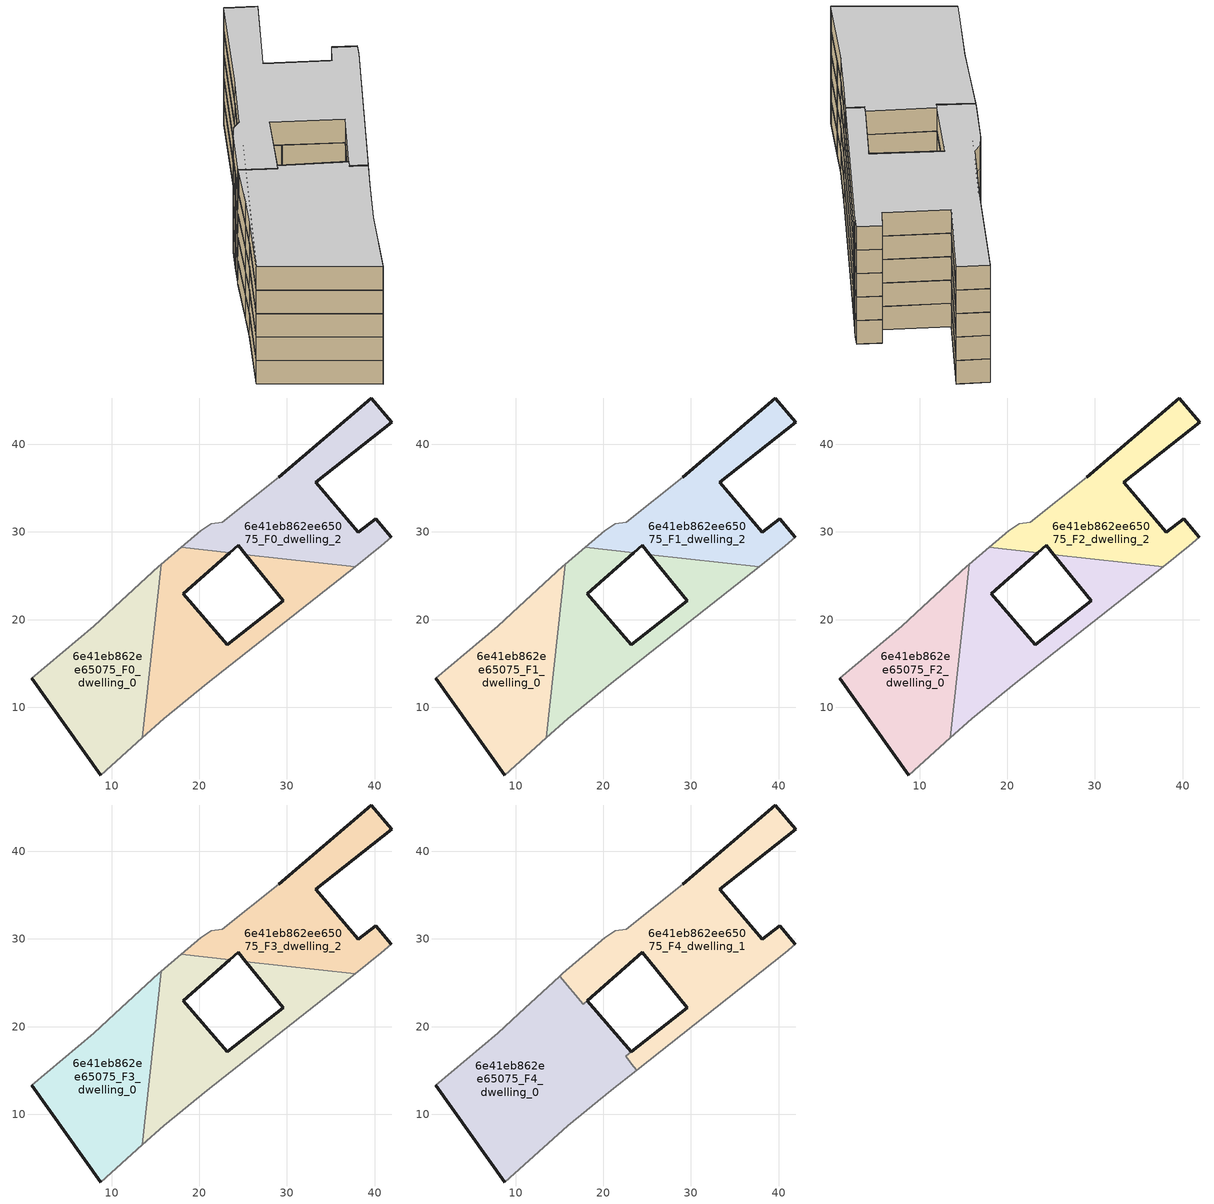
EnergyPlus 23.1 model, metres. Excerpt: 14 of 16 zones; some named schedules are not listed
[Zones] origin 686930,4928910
6e41eb862ee65075_F0_dwelling_0
 floor ground (EU_floor_Construction): 13.47,6.51 15.65,26.3 15.4,26.09 10.35,21.46 7.96,19.25 0.88,13.31 8.76,2.28 z0
 wall outside (EU_wall_Construction): 8.76,2.28 0.88,13.31 z0:3
 wall adiabatic (EU_wall_Construction): 13.47,6.51 8.76,2.28 / 0.88,13.31 7.96,19.25 10.35,21.46 15.4,26.09 15.65,26.3 z0:3
 wall to 6e41eb862ee65075_F0_dwelling_1 (EU_wall_Construction): 15.65,26.3 13.47,6.51 z0:3
6e41eb862ee65075_F0_dwelling_1
 floor ground (EU_floor_Construction): 29.6,22.16 23.21,17.13 18.15,22.93 23.48,27.62 17.93,28.23 15.65,26.3 13.47,6.51 15.95,8.72 20.92,12.75 37.77,26.05 25.29,27.42 z0
 wall outside (EU_wall_Construction): 23.48,27.62 18.15,22.93 23.21,17.13 29.6,22.16 25.29,27.42 z0:3
 wall to 6e41eb862ee65075_F0_dwelling_2 (EU_wall_Construction): 25.29,27.42 37.77,26.05 / 17.93,28.23 23.48,27.62 z0:3
 wall adiabatic (EU_wall_Construction): 37.77,26.05 20.92,12.75 15.95,8.72 13.47,6.51 / 15.65,26.3 17.93,28.23 z0:3
6e41eb862ee65075_F0_dwelling_2
 floor ground (EU_floor_Construction): 40.78,28.42 41.88,29.41 40.14,31.51 38.11,29.97 33.31,35.65 41.96,42.54 39.61,45.28 29.04,36.26 22.63,31.1 21.37,30.95 20.19,30.13 17.93,28.23 23.48,27.62 24.44,28.46 25.29,27.42 37.77,26.05 z0
 wall outside (EU_wall_Construction): 29.04,36.26 39.61,45.28 41.96,42.54 33.31,35.65 38.11,29.97 40.14,31.51 41.88,29.41 / 25.29,27.42 24.44,28.46 23.48,27.62 z0:3
 wall adiabatic (EU_wall_Construction): 41.88,29.41 40.78,28.42 37.77,26.05 / 17.93,28.23 20.19,30.13 21.37,30.95 22.63,31.1 29.04,36.26 z0:3
6e41eb862ee65075_F1_dwelling_0
 floor to 6e41eb862ee65075_F0_dwelling_0 (EU_floor_Construction): 13.47,6.51 15.65,26.3 15.4,26.09 10.35,21.46 7.96,19.25 0.88,13.31 8.76,2.28 z3
 wall outside (EU_wall_Construction): 8.76,2.28 0.88,13.31 z3:6
 wall adiabatic (EU_wall_Construction): 13.47,6.51 8.76,2.28 / 0.88,13.31 7.96,19.25 10.35,21.46 15.4,26.09 15.65,26.3 z3:6
 wall to 6e41eb862ee65075_F1_dwelling_1 (EU_wall_Construction): 15.65,26.3 13.47,6.51 z3:6
6e41eb862ee65075_F1_dwelling_1
 floor to 6e41eb862ee65075_F0_dwelling_1 (EU_floor_Construction): 29.6,22.16 23.21,17.13 18.15,22.93 23.48,27.62 17.93,28.23 15.65,26.3 13.47,6.51 15.95,8.72 20.92,12.75 37.77,26.05 25.29,27.42 z3
 wall outside (EU_wall_Construction): 23.48,27.62 18.15,22.93 23.21,17.13 29.6,22.16 25.29,27.42 z3:6
 wall to 6e41eb862ee65075_F1_dwelling_2 (EU_wall_Construction): 25.29,27.42 37.77,26.05 / 17.93,28.23 23.48,27.62 z3:6
 wall adiabatic (EU_wall_Construction): 37.77,26.05 20.92,12.75 15.95,8.72 13.47,6.51 / 15.65,26.3 17.93,28.23 z3:6
6e41eb862ee65075_F1_dwelling_2
 floor to 6e41eb862ee65075_F0_dwelling_2 (EU_floor_Construction): 40.78,28.42 41.88,29.41 40.14,31.51 38.11,29.97 33.31,35.65 41.96,42.54 39.61,45.28 29.04,36.26 22.63,31.1 21.37,30.95 20.19,30.13 17.93,28.23 23.48,27.62 24.44,28.46 25.29,27.42 37.77,26.05 z3
 wall outside (EU_wall_Construction): 29.04,36.26 39.61,45.28 41.96,42.54 33.31,35.65 38.11,29.97 40.14,31.51 41.88,29.41 / 25.29,27.42 24.44,28.46 23.48,27.62 z3:6
 wall adiabatic (EU_wall_Construction): 41.88,29.41 40.78,28.42 37.77,26.05 / 17.93,28.23 20.19,30.13 21.37,30.95 22.63,31.1 29.04,36.26 z3:6
6e41eb862ee65075_F2_dwelling_0
 floor to 6e41eb862ee65075_F1_dwelling_0 (EU_floor_Construction): 13.47,6.51 15.65,26.3 15.4,26.09 10.35,21.46 7.96,19.25 0.88,13.31 8.76,2.28 z6
 wall outside (EU_wall_Construction): 8.76,2.28 0.88,13.31 z6:9
 wall adiabatic (EU_wall_Construction): 13.47,6.51 8.76,2.28 / 0.88,13.31 7.96,19.25 10.35,21.46 15.4,26.09 15.65,26.3 z6:9
 wall to 6e41eb862ee65075_F2_dwelling_1 (EU_wall_Construction): 15.65,26.3 13.47,6.51 z6:9
6e41eb862ee65075_F2_dwelling_1
 floor to 6e41eb862ee65075_F1_dwelling_1 (EU_floor_Construction): 29.6,22.16 23.21,17.13 18.15,22.93 23.48,27.62 17.93,28.23 15.65,26.3 13.47,6.51 15.95,8.72 20.92,12.75 37.77,26.05 25.29,27.42 z6
 wall outside (EU_wall_Construction): 23.48,27.62 18.15,22.93 23.21,17.13 29.6,22.16 25.29,27.42 z6:9
 wall to 6e41eb862ee65075_F2_dwelling_2 (EU_wall_Construction): 25.29,27.42 37.77,26.05 / 17.93,28.23 23.48,27.62 z6:9
 wall adiabatic (EU_wall_Construction): 37.77,26.05 20.92,12.75 15.95,8.72 13.47,6.51 / 15.65,26.3 17.93,28.23 z6:9
6e41eb862ee65075_F2_dwelling_2
 floor to 6e41eb862ee65075_F1_dwelling_2 (EU_floor_Construction): 40.78,28.42 41.88,29.41 40.14,31.51 38.11,29.97 33.31,35.65 41.96,42.54 39.61,45.28 29.04,36.26 22.63,31.1 21.37,30.95 20.19,30.13 17.93,28.23 23.48,27.62 24.44,28.46 25.29,27.42 37.77,26.05 z6
 wall outside (EU_wall_Construction): 29.04,36.26 39.61,45.28 41.96,42.54 33.31,35.65 38.11,29.97 40.14,31.51 41.88,29.41 / 25.29,27.42 24.44,28.46 23.48,27.62 z6:9
 wall adiabatic (EU_wall_Construction): 41.88,29.41 40.78,28.42 37.77,26.05 / 17.93,28.23 20.19,30.13 21.37,30.95 22.63,31.1 29.04,36.26 z6:9
6e41eb862ee65075_F3_dwelling_0
 floor to 6e41eb862ee65075_F2_dwelling_0 (EU_floor_Construction): 13.47,6.51 15.65,26.3 15.4,26.09 10.35,21.46 7.96,19.25 0.88,13.31 8.76,2.28 z9
 wall outside (EU_wall_Construction): 8.76,2.28 0.88,13.31 z9:12
 wall adiabatic (EU_wall_Construction): 13.47,6.51 8.76,2.28 / 0.88,13.31 7.96,19.25 10.35,21.46 15.4,26.09 15.65,26.3 z9:12
 wall to 6e41eb862ee65075_F3_dwelling_1 (EU_wall_Construction): 15.65,26.3 13.47,6.51 z9:12
6e41eb862ee65075_F3_dwelling_1
 floor to 6e41eb862ee65075_F2_dwelling_1 (EU_floor_Construction): 29.6,22.16 23.21,17.13 18.15,22.93 23.48,27.62 17.93,28.23 15.65,26.3 13.47,6.51 15.95,8.72 20.92,12.75 37.77,26.05 25.29,27.42 z9
 wall outside (EU_wall_Construction): 23.48,27.62 18.15,22.93 23.21,17.13 29.6,22.16 25.29,27.42 z9:12
 wall to 6e41eb862ee65075_F3_dwelling_2 (EU_wall_Construction): 25.29,27.42 37.77,26.05 / 17.93,28.23 23.48,27.62 z9:12
 wall adiabatic (EU_wall_Construction): 37.77,26.05 20.92,12.75 15.95,8.72 13.47,6.51 / 15.65,26.3 17.93,28.23 z9:12
6e41eb862ee65075_F3_dwelling_2
 floor to 6e41eb862ee65075_F2_dwelling_2 (EU_floor_Construction): 40.78,28.42 41.88,29.41 40.14,31.51 38.11,29.97 33.31,35.65 41.96,42.54 39.61,45.28 29.04,36.26 22.63,31.1 21.37,30.95 20.19,30.13 17.93,28.23 23.48,27.62 24.44,28.46 25.29,27.42 37.77,26.05 z9
 wall outside (EU_wall_Construction): 29.04,36.26 39.61,45.28 41.96,42.54 33.31,35.65 38.11,29.97 40.14,31.51 41.88,29.41 / 25.29,27.42 24.44,28.46 23.48,27.62 z9:12
 wall adiabatic (EU_wall_Construction): 41.88,29.41 40.78,28.42 37.77,26.05 / 17.93,28.23 20.19,30.13 21.37,30.95 22.63,31.1 29.04,36.26 z9:12
6e41eb862ee65075_F4_dwelling_0
 floor to 6e41eb862ee65075_F3_dwelling_0 (EU_floor_Construction): 13.47,6.51 15.53,25.18 15.05,25.77 10.35,21.46 7.96,19.25 0.88,13.31 8.76,2.28 z12
 floor to 6e41eb862ee65075_F3_dwelling_1 (EU_floor_Construction): 20.92,12.75 23.81,15.03 23.19,15.79 23.11,15.88 22.53,16.6 23.21,17.13 18.15,22.93 17.69,22.53 15.53,25.18 13.47,6.51 15.95,8.72 z12
 wall outside (EU_wall_Construction): 8.76,2.28 0.88,13.31 / 18.15,22.93 23.21,17.13 z12:15; 23.19,15.79,15 23.2,15.78,12 23.2,15.78,15
 wall adiabatic (EU_wall_Construction): 0.88,13.31 7.96,19.25 10.35,21.46 15.05,25.77 / 23.81,15.03 20.92,12.75 15.95,8.72 8.76,2.28 z12:15
 wall to 6e41eb862ee65075_F4_dwelling_1 (EU_wall_Construction): 15.05,25.77 17.69,22.53 18.15,22.93 / 23.21,17.13 22.53,16.6 23.11,15.88 23.19,15.79 / 23.2,15.78 23.81,15.03 z12:15
 ceiling to 6e41eb862ee65075_F5_dwelling_0 (EU_floor_Construction): 18.15,22.93 23.21,17.13 22.53,16.6 23.11,15.88 23.19,15.79 23.81,15.03 20.92,12.75 15.95,8.72 8.76,2.28 0.88,13.31 7.96,19.25 10.35,21.46 15.05,25.77 17.69,22.53 z15
6e41eb862ee65075_F4_dwelling_1
 floor to 6e41eb862ee65075_F3_dwelling_2 (EU_floor_Construction): 40.78,28.42 41.88,29.41 40.14,31.51 38.11,29.97 33.31,35.65 41.96,42.54 39.61,45.28 29.04,36.26 22.63,31.1 21.37,30.95 20.19,30.13 17.93,28.23 23.48,27.62 24.44,28.46 25.29,27.42 37.77,26.05 z12
 floor to 6e41eb862ee65075_F3_dwelling_0 (EU_floor_Construction): 15.53,25.18 15.65,26.3 15.4,26.09 15.05,25.77 z12
 floor to 6e41eb862ee65075_F3_dwelling_1 (EU_floor_Construction): 29.6,22.16 22.53,16.6 23.11,15.88 23.2,15.78 23.81,15.03 37.77,26.05 25.29,27.42 z12; 23.48,27.62 17.93,28.23 15.65,26.3 15.53,25.18 17.69,22.53 z12
 wall outside (EU_wall_Construction): 29.04,36.26 39.61,45.28 41.96,42.54 33.31,35.65 38.11,29.97 40.14,31.51 41.88,29.41 / 23.21,17.13 29.6,22.16 24.44,28.46 18.15,22.93 z12:15; 23.19,15.79,15 23.2,15.78,12 23.19,15.79,12
 wall adiabatic (EU_wall_Construction): 15.05,25.77 15.4,26.09 20.19,30.13 21.37,30.95 22.63,31.1 29.04,36.26 / 41.88,29.41 40.78,28.42 23.81,15.03 z12:15
 ceiling to 6e41eb862ee65075_F5_dwelling_1 (EU_floor_Construction): 39.61,45.28 41.96,42.54 33.31,35.65 38.11,29.97 40.14,31.51 41.88,29.41 40.78,28.42 23.81,15.03 23.19,15.79 23.11,15.88 22.53,16.6 29.6,22.16 24.44,28.46 17.69,22.53 15.05,25.77 15.4,26.09 20.19,30.13 21.37,30.95 22.63,31.1 29.04,36.26 z15
shading: 29.1,36.19 0.88,13.31 z0:15
[Building]
EU S2 Campaign: North Axis=0; Terrain=City; Solar Distribution=FullExterior
[Site:Location]
Bologna: Latitude=44.5; Longitude=11.25; Time Zone=1; Elevation=37
[SizingPeriod:WeatherFileDays]
AnnualSizingPeriod: Begin Month=1; Begin Day of Month=1; End Month=12; End Day of Month=31; Day of Week for Start Day=Monday; Use Weather File Daylight Saving Period=No; Use Weather File Rain and Snow Indicators=No
[MATERIAL]
EU_InternalMass_Material: Roughness=MediumRough; Thickness=0.1; Conductivity=1; Density=1800; Specific Heat=900; Thermal Absorptance=0.9; Solar Absorptance=0.7; Visible Absorptance=0.7
[MATERIAL:NOMASS] Roughness=MediumRough; Thermal Absorptance=0.9; Solar Absorptance=0.7; Visible Absorptance=0.7
Name | Thermal Resistance
EU_wall_NoMass | 0.905828
EU_floor_NoMass | 0.67114
[CONSTRUCTION]
EU_wall_Construction: EU_wall_NoMass
EU_floor_Construction: EU_floor_NoMass
EU_InternalMass_Construction: EU_InternalMass_Material
[ZONE] Type=1; Multiplier=1; Ceiling Height=autocalculate; Floor Area=autocalculate; Part of Total Floor Area=Yes
Name | Volume
6e41eb862ee65075_F0_dwelling_0; 6e41eb862ee65075_F1_dwelling_0; 6e41eb862ee65075_F2_dwelling_0; 6e41eb862ee65075_F3_dwelling_0 | 518.197
6e41eb862ee65075_F4_dwelling_0 | 794.208
6e41eb862ee65075_F0_dwelling_1; 6e41eb862ee65075_F1_dwelling_1; 6e41eb862ee65075_F2_dwelling_1; 6e41eb862ee65075_F3_dwelling_1 | 518.13
6e41eb862ee65075_F4_dwelling_1 | 760.319
6e41eb862ee65075_F0_dwelling_2; 6e41eb862ee65075_F1_dwelling_2; 6e41eb862ee65075_F2_dwelling_2; 6e41eb862ee65075_F3_dwelling_2 | 518.166
[INTERNALMASS] Construction=EU_InternalMass_Construction
Name | Zone or ZoneList | Surface Area
6e41eb862ee65075_F0_dwelling_0_EU_InternalMass | 6e41eb862ee65075_F0_dwelling_0 | 172.732
6e41eb862ee65075_F0_dwelling_1_EU_InternalMass | 6e41eb862ee65075_F0_dwelling_1 | 172.713
6e41eb862ee65075_F0_dwelling_2_EU_InternalMass | 6e41eb862ee65075_F0_dwelling_2 | 172.722
6e41eb862ee65075_F1_dwelling_0_EU_InternalMass | 6e41eb862ee65075_F1_dwelling_0 | 172.732
6e41eb862ee65075_F1_dwelling_1_EU_InternalMass | 6e41eb862ee65075_F1_dwelling_1 | 172.713
6e41eb862ee65075_F1_dwelling_2_EU_InternalMass | 6e41eb862ee65075_F1_dwelling_2 | 172.722
6e41eb862ee65075_F2_dwelling_0_EU_InternalMass | 6e41eb862ee65075_F2_dwelling_0 | 172.732
6e41eb862ee65075_F2_dwelling_1_EU_InternalMass | 6e41eb862ee65075_F2_dwelling_1 | 172.713
6e41eb862ee65075_F2_dwelling_2_EU_InternalMass | 6e41eb862ee65075_F2_dwelling_2 | 172.722
6e41eb862ee65075_F3_dwelling_0_EU_InternalMass | 6e41eb862ee65075_F3_dwelling_0 | 172.732
6e41eb862ee65075_F3_dwelling_1_EU_InternalMass | 6e41eb862ee65075_F3_dwelling_1 | 172.713
6e41eb862ee65075_F3_dwelling_2_EU_InternalMass | 6e41eb862ee65075_F3_dwelling_2 | 172.722
6e41eb862ee65075_F4_dwelling_0_EU_InternalMass | 6e41eb862ee65075_F4_dwelling_0 | 264.735
6e41eb862ee65075_F4_dwelling_1_EU_InternalMass | 6e41eb862ee65075_F4_dwelling_1 | 253.436
[OTHEREQUIPMENT] Fuel Type=Electricity; Design Level Calculation Method=Watts/Area; Power per Zone Floor Area=1; Fraction Latent=0; Fraction Radiant=0; Fraction Lost=0; Carbon Dioxide Generation Rate=0; EndUse Subcategory=EU_Step8_InternalGains
Name | Zone or ZoneList or Space or SpaceList | Schedule
EU_Step8_InternalGain_6e41eb862ee65075_F0_dwelling_0_f000 | 6e41eb862ee65075_F0_dwelling_0 | EU_Step8_GainSchedule_6e41eb862ee65075_F0_dwelling_0_f000
EU_Step8_InternalGain_6e41eb862ee65075_F0_dwelling_1_f000 | 6e41eb862ee65075_F0_dwelling_1 | EU_Step8_GainSchedule_6e41eb862ee65075_F0_dwelling_1_f000
EU_Step8_InternalGain_6e41eb862ee65075_F0_dwelling_2_f000 | 6e41eb862ee65075_F0_dwelling_2 | EU_Step8_GainSchedule_6e41eb862ee65075_F0_dwelling_2_f000
EU_Step8_InternalGain_6e41eb862ee65075_F1_dwelling_0_f000 | 6e41eb862ee65075_F1_dwelling_0 | EU_Step8_GainSchedule_6e41eb862ee65075_F1_dwelling_0_f000
EU_Step8_InternalGain_6e41eb862ee65075_F1_dwelling_1_f000 | 6e41eb862ee65075_F1_dwelling_1 | EU_Step8_GainSchedule_6e41eb862ee65075_F1_dwelling_1_f000
EU_Step8_InternalGain_6e41eb862ee65075_F1_dwelling_2_f000 | 6e41eb862ee65075_F1_dwelling_2 | EU_Step8_GainSchedule_6e41eb862ee65075_F1_dwelling_2_f000
EU_Step8_InternalGain_6e41eb862ee65075_F2_dwelling_0_f000 | 6e41eb862ee65075_F2_dwelling_0 | EU_Step8_GainSchedule_6e41eb862ee65075_F2_dwelling_0_f000
EU_Step8_InternalGain_6e41eb862ee65075_F2_dwelling_1_f000 | 6e41eb862ee65075_F2_dwelling_1 | EU_Step8_GainSchedule_6e41eb862ee65075_F2_dwelling_1_f000
EU_Step8_InternalGain_6e41eb862ee65075_F2_dwelling_2_f000 | 6e41eb862ee65075_F2_dwelling_2 | EU_Step8_GainSchedule_6e41eb862ee65075_F2_dwelling_2_f000
EU_Step8_InternalGain_6e41eb862ee65075_F3_dwelling_0_f000 | 6e41eb862ee65075_F3_dwelling_0 | EU_Step8_GainSchedule_6e41eb862ee65075_F3_dwelling_0_f000
EU_Step8_InternalGain_6e41eb862ee65075_F3_dwelling_1_f000 | 6e41eb862ee65075_F3_dwelling_1 | EU_Step8_GainSchedule_6e41eb862ee65075_F3_dwelling_1_f000
EU_Step8_InternalGain_6e41eb862ee65075_F3_dwelling_2_f000 | 6e41eb862ee65075_F3_dwelling_2 | EU_Step8_GainSchedule_6e41eb862ee65075_F3_dwelling_2_f000
EU_Step8_InternalGain_6e41eb862ee65075_F4_dwelling_0_f000 | 6e41eb862ee65075_F4_dwelling_0 | EU_Step8_GainSchedule_6e41eb862ee65075_F4_dwelling_0_f000
EU_Step8_InternalGain_6e41eb862ee65075_F4_dwelling_1_f000 | 6e41eb862ee65075_F4_dwelling_1 | EU_Step8_GainSchedule_6e41eb862ee65075_F4_dwelling_1_f000
[ZONEVENTILATION:DESIGNFLOWRATE] Schedule=EU_AlwaysOn; Design Flow Rate Calculation Method=AirChanges/Hour; Air Changes per Hour=0.73129; Ventilation Type=Natural; Fan Pressure Rise=0; Fan Total Efficiency=1; Constant Term Coefficient=1; Temperature Term Coefficient=0; Velocity Term Coefficient=0; Velocity Squared Term Coefficient=0; Minimum Indoor Temperature=-100; Maximum Indoor Temperature=100; Delta Temperature=-100; Minimum Outdoor Temperature=-100; Maximum Outdoor Temperature=100; Maximum Wind Speed=40
Name | Zone or ZoneList or Space or SpaceList
EU_ConstantAir_6e41eb862ee65075_F0_dwelling_0 | 6e41eb862ee65075_F0_dwelling_0
EU_ConstantAir_6e41eb862ee65075_F0_dwelling_1 | 6e41eb862ee65075_F0_dwelling_1
EU_ConstantAir_6e41eb862ee65075_F0_dwelling_2 | 6e41eb862ee65075_F0_dwelling_2
EU_ConstantAir_6e41eb862ee65075_F1_dwelling_0 | 6e41eb862ee65075_F1_dwelling_0
EU_ConstantAir_6e41eb862ee65075_F1_dwelling_1 | 6e41eb862ee65075_F1_dwelling_1
EU_ConstantAir_6e41eb862ee65075_F1_dwelling_2 | 6e41eb862ee65075_F1_dwelling_2
EU_ConstantAir_6e41eb862ee65075_F2_dwelling_0 | 6e41eb862ee65075_F2_dwelling_0
EU_ConstantAir_6e41eb862ee65075_F2_dwelling_1 | 6e41eb862ee65075_F2_dwelling_1
EU_ConstantAir_6e41eb862ee65075_F2_dwelling_2 | 6e41eb862ee65075_F2_dwelling_2
EU_ConstantAir_6e41eb862ee65075_F3_dwelling_0 | 6e41eb862ee65075_F3_dwelling_0
EU_ConstantAir_6e41eb862ee65075_F3_dwelling_1 | 6e41eb862ee65075_F3_dwelling_1
EU_ConstantAir_6e41eb862ee65075_F3_dwelling_2 | 6e41eb862ee65075_F3_dwelling_2
EU_ConstantAir_6e41eb862ee65075_F4_dwelling_0 | 6e41eb862ee65075_F4_dwelling_0
EU_ConstantAir_6e41eb862ee65075_F4_dwelling_1 | 6e41eb862ee65075_F4_dwelling_1
[HVACTEMPLATE:THERMOSTAT] Constant Heating Setpoint=20; Constant Cooling Setpoint=50
EU_HeatOnly_6e41eb862ee65075_F0_dwelling_0; EU_HeatOnly_6e41eb862ee65075_F0_dwelling_1; EU_HeatOnly_6e41eb862ee65075_F0_dwelling_2; EU_HeatOnly_6e41eb862ee65075_F1_dwelling_0; EU_HeatOnly_6e41eb862ee65075_F1_dwelling_1; EU_HeatOnly_6e41eb862ee65075_F1_dwelling_2; EU_HeatOnly_6e41eb862ee65075_F2_dwelling_0; EU_HeatOnly_6e41eb862ee65075_F2_dwelling_1; EU_HeatOnly_6e41eb862ee65075_F2_dwelling_2; EU_HeatOnly_6e41eb862ee65075_F3_dwelling_0; EU_HeatOnly_6e41eb862ee65075_F3_dwelling_1; EU_HeatOnly_6e41eb862ee65075_F3_dwelling_2; EU_HeatOnly_6e41eb862ee65075_F4_dwelling_0; EU_HeatOnly_6e41eb862ee65075_F4_dwelling_1; EU_HeatOnly_6e41eb862ee65075_F5_dwelling_0; EU_HeatOnly_6e41eb862ee65075_F5_dwelling_1
[HVACTEMPLATE:ZONE:IDEALLOADSAIRSYSTEM] System Availability Schedule=EU_AlwaysOn; Maximum Heating Supply Air Temperature=50; Minimum Cooling Supply Air Temperature=13; Maximum Heating Supply Air Humidity Ratio=0.0156; Minimum Cooling Supply Air Humidity Ratio=0.0077; Heating Limit=NoLimit; Cooling Limit=NoLimit; Heating Availability Schedule=EU_AlwaysOn; Cooling Availability Schedule=EU_CoolingOff; Dehumidification Control Type=ConstantSensibleHeatRatio; Cooling Sensible Heat Ratio=0.7; Dehumidification Setpoint=60; Humidification Control Type=None; Humidification Setpoint=30; Outdoor Air Method=None; Outdoor Air Flow Rate per Person=0.00944; Outdoor Air Flow Rate per Zone Floor Area=0; Outdoor Air Flow Rate per Zone=0; Demand Controlled Ventilation Type=None; Outdoor Air Economizer Type=NoEconomizer; Heat Recovery Type=None; Sensible Heat Recovery Effectiveness=0.7; Latent Heat Recovery Effectiveness=0.65
Name | Template Thermostat
6e41eb862ee65075_F0_dwelling_0 | EU_HeatOnly_6e41eb862ee65075_F0_dwelling_0
6e41eb862ee65075_F0_dwelling_1 | EU_HeatOnly_6e41eb862ee65075_F0_dwelling_1
6e41eb862ee65075_F0_dwelling_2 | EU_HeatOnly_6e41eb862ee65075_F0_dwelling_2
6e41eb862ee65075_F1_dwelling_0 | EU_HeatOnly_6e41eb862ee65075_F1_dwelling_0
6e41eb862ee65075_F1_dwelling_1 | EU_HeatOnly_6e41eb862ee65075_F1_dwelling_1
